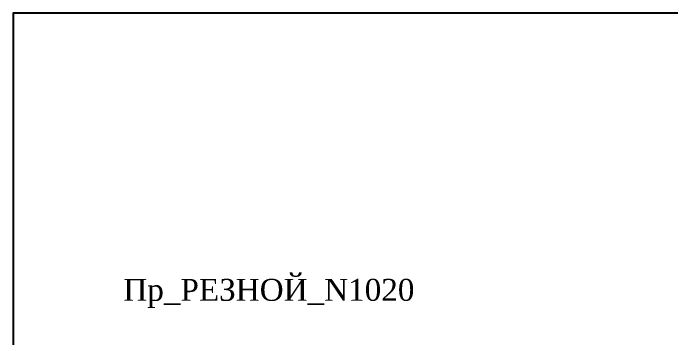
# Model space of a CAD drawing. Header units: millimetres. Extents: x 1314 to 1483, y 853 to 963.
# Drawn here: x 1313.6 to 1403.4, y 918.4 to 962.8 of the extents above; entities that cross this region are included whole.
import ezdxf

# ---------------------------------------------------------------- set-up
doc = ezdxf.new("R2010")
doc.units = ezdxf.units.MM
doc.styles.add('ELECT', font='times.ttf')

msp = doc.modelspace()

# ---------------------------------------------------------------- linework, layer by layer
at = {"color": 6, "ltscale": 1000}
msp.add_lwpolyline([(1313.564149786362, 852.7814413366141), (1478.564149786362, 852.7814413366141), (1478.564149786362, 962.7814413366141), (1313.564149786362, 962.7814413366141)], close=True, dxfattribs=at)

# ---------------------------------------------------------------- texts
at = {"color": 7, "ltscale": 1000, "style": 'ELECT'}
msp.add_text('Пр_РЕЗНОЙ_N1020', height=3, dxfattribs=at).set_placement((1328.624079003243, 923.4882568961657))

doc.saveas('drawing.dxf')
